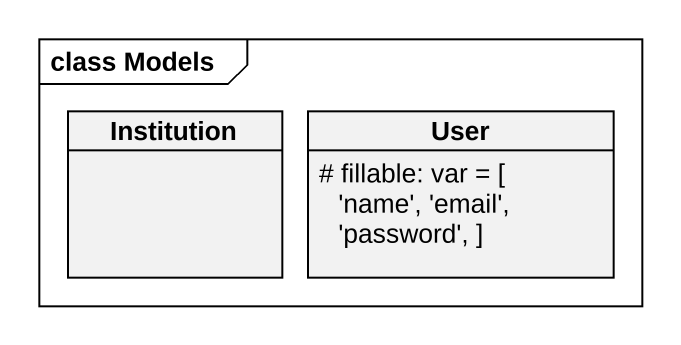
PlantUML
@startuml
mainframe class Models
hide circle
hide empty members
skinparam classAttributeIconSize 0
class Institution
class User {
  # fillable: var = [ 'name', 'email', 'password', ]
}
@enduml
